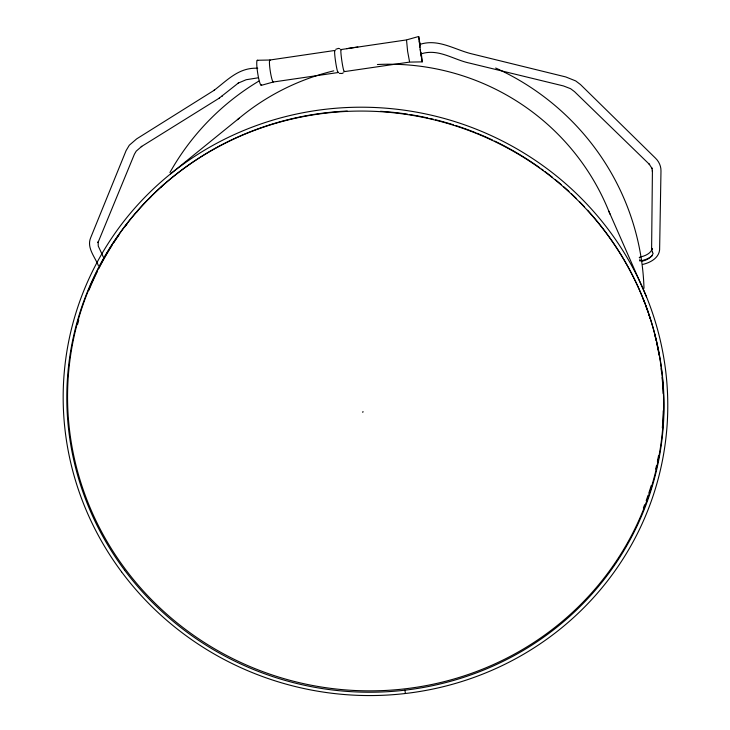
<?xml version="1.0" encoding="UTF-8"?>
<svg xmlns="http://www.w3.org/2000/svg" width="730" height="730" viewBox="0 0 730 730"><rect width="100%" height="100%" fill="white"/><g stroke="black" fill="none" stroke-linecap="round" stroke-linejoin="round"><path stroke-width="1.09" d="M651.607 249.158L652.419 170.674L652.456 171.541L651.881 167.936L652.209 168.749L649.098 163.985L649.645 164.588L574.537 91.67L570.623 88.713L563.478 85.948L469.782 63.163C453.403 59.769 438.192 48.052 420.827 53.993M344.277 71.64L409.503 62.105L422.186 61.867L421.301 53.244M341.01 49.549L406.4 39.931L418.682 36.5L420.608 52.742M409.53 61.658L407.605 51.255L406.546 40.269M362.783 412.395L363.002 411.492M170.546 173.886L241.785 116.088A234.64 230.89 13.6 0 1 333.747 70.837M103.313 256.987L98.24 246.028L98.167 241.767L97.993 242.597L134.42 154.185L136.218 151.146L141.766 146.338L141.228 146.703L219.082 98.249L238.655 82.791L238.153 83.129L246.165 79.725L258.347 77.781M219.082 98.249L219.593 97.902M221.874 96.323L222.404 95.968M335.718 49.33L338.401 48.39L339.815 48.718M343.365 72.772L342.115 73.493L339.277 73.365M261.249 85.364L273.294 82.006L338.081 72.544M642.601 264.442C649.992 262.818 658.725 258.247 659.61 249.897L660.978 171.085C661.134 166.212 658.971 161.494 655.476 158.164L580.487 84.561L575.678 80.911L565.777 76.942L471.945 53.901C454.644 49.759 438.246 38.288 419.777 44.448M334.805 50.461L269.863 60.024L257.288 60.262M257.726 68.246C238.838 67.297 227.477 80.136 213.881 90.483L214.392 90.146L136.692 138.855L129.31 145.215L126.107 150.572L90.639 237.825C86.496 247.726 95 257.033 98.386 265.62M608.747 211.007L646.543 296.937M422.186 61.867L420.252 49.357M418.682 36.5L420.115 44.703M639.462 257.936L639.325 257.416L640.995 256.814A13.204 7.61 -11.6 0 0 652.209 248.711L651.726 249.395L651.844 248.355A4.015 3.185 2.3 0 0 652.501 251.503L652.374 252.543L653.131 253.164A13.231 7.592 -11.6 0 1 641.889 261.258L641.679 260.254L639.955 260.555L639.79 259.57M420.051 45.123L419.339 41.272L419.969 47.286M420.827 53.317L421.529 57.123L421.146 53.016M404.894 690.188L405.396 693.5M652.264 255.655A16.06 9.234 -11.6 0 1 639.754 260.966M261.577 84.808A12.711 1.597 81.1 0 1 257.708 73.237A12.711 1.597 81.1 0 1 257.763 60.608M273.567 81.523A11.123 1.314 81.2 0 1 270.301 71.376A11.123 1.314 81.2 0 1 270.255 60.325M338.236 72.069A11.16 0.867 81.6 0 1 335.608 61.794A11.16 0.867 81.6 0 1 335.079 50.781M344.414 71.166A11.16 0.821 81.7 0 1 341.85 60.882A11.16 0.821 81.7 0 1 341.275 49.877M651.233 485.532A298.004 289.08 13.6 0 1 648.824 493.097M648.094 495.241A298.004 289.08 13.6 0 1 646.205 500.57M644.617 504.786A298.004 289.08 13.6 0 1 643.385 507.934M77.517 324.522A298.004 289.08 13.6 0 1 78.712 320.141M88.932 290.239A298.004 289.08 13.6 0 1 97.346 271.514M98.888 268.439A298.004 289.08 13.6 0 1 111.973 245.481M113.825 242.588A298.004 289.08 13.6 0 1 118.935 235.005M124.903 226.775A298.004 289.08 13.6 0 1 126.956 224.073M136.291 212.594A298.004 289.08 13.6 0 1 138.536 210.003M148.674 199.053A298.004 289.08 13.6 0 1 151.101 196.589M161.075 187.072A298.004 289.08 13.6 0 1 164.496 184.015M643.249 299.072A298.004 289.08 13.6 0 1 644.891 303.324M645.685 305.469A298.004 289.08 13.6 0 1 647.985 311.938M648.724 314.11A298.004 289.08 13.6 0 1 650.138 318.472M654.536 333.92A298.004 289.08 13.6 0 1 656.151 340.609M656.653 342.845A298.004 289.08 13.6 0 1 659.09 355.145M661.115 368.55A298.004 289.08 13.6 0 1 661.517 371.889M662.101 377.547A298.004 289.08 13.6 0 1 663.15 393.525M663.26 410.744A298.004 289.08 13.6 0 1 662.32 427.88M658.515 455.839A298.004 289.08 13.6 0 1 657.411 461.378M656.452 465.804A298.004 289.08 13.6 0 1 655.686 469.107M587.586 210.231A298.552 289.573 13.6 0 1 510.516 656.224A298.552 289.573 13.6 0 1 79.543 478.351A298.552 289.573 13.6 0 1 347.261 111.033M380.467 111.298A298.552 289.573 13.6 0 1 407.559 114.19M409.813 114.546A298.552 289.573 13.6 0 1 427.807 117.968M430.043 118.47A298.552 289.573 13.6 0 1 433.401 119.255M435.637 119.802A298.552 289.573 13.6 0 1 453.339 124.775M455.52 125.469A298.552 289.573 13.6 0 1 475.878 132.814M476.927 133.234A298.552 289.573 13.6 0 1 492.531 140.069M494.593 141.054A298.552 289.573 13.6 0 1 539.753 167.754M541.587 169.077A298.552 289.573 13.6 0 1 543.412 170.4M545.21 171.742A298.552 289.573 13.6 0 1 552.409 177.299M555.074 179.443A298.552 289.573 13.6 0 1 561.233 184.599M563.834 186.862A298.552 289.573 13.6 0 1 568.962 191.479M571.481 193.833A298.552 289.573 13.6 0 1 576.454 198.633M579.702 201.891A298.552 289.573 13.6 0 1 584.474 206.855M237.405 119.711A234.64 230.89 13.6 0 1 239.148 118.251M377.401 64.523A234.64 230.89 13.6 0 1 609.997 214.164M169.926 172.526A252.972 248.948 13.6 0 1 258.867 81.094M346.713 48.664A252.972 248.948 13.6 0 1 357.846 47.021M495.67 68.018A252.972 248.948 13.6 0 1 643.997 288.277M124.556 570.112A299.099 290.075 13.6 0 0 638.695 522.461A299.099 290.075 13.6 0 0 332.962 112.374A299.099 290.075 13.6 0 0 124.556 570.112M121.554 571.827A302.804 293.67 13.6 0 0 642.09 523.811A302.804 293.67 13.6 0 0 332.77 108.514A302.804 293.67 13.6 0 0 121.554 571.827"/></g></svg>
